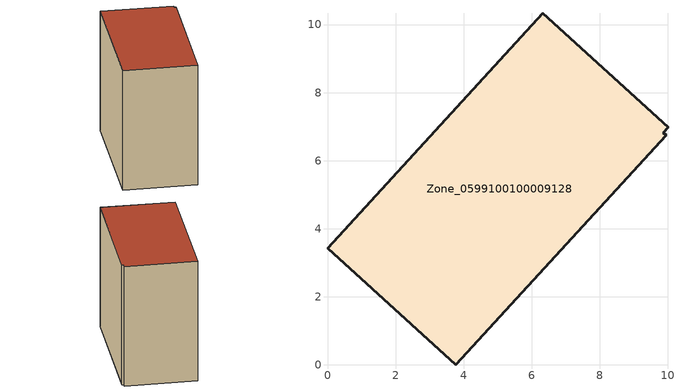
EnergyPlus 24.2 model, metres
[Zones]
Zone_0599100100009128
 floor ground (C_G): 9.96,6.75 3.77,0 0,3.43 6.33,10.34 10.01,6.98 9.87,6.83 z3.26
 wall outside (C_F): 0,3.43 3.77,0 9.96,6.75 9.87,6.83 10.01,6.98 6.33,10.34 0,3.43 z3.26:12.09
 roof outside (C_R): 3.77,0 9.96,6.75 9.87,6.83 10.01,6.98 6.33,10.34 0,3.43 z12.09
[BUILDING]
Pand.0599100100009128: North Axis=0; Terrain=City; Loads Convergence Tolerance Value=0.04; Temperature Convergence Tolerance Value=0.4; Solar Distribution=FullExterior; Maximum Number of Warmup Days=25; Minimum Number of Warmup Days=1
[Site:Location]
Rotterdam.The.Hague.AP_ZH_NLD Design_Conditions: Latitude=51.96; Longitude=4.45; Time Zone=1; Elevation=-4.5
[SITE:GROUNDTEMPERATURE:BUILDINGSURFACE]
18, 18, 18, 18, 18, 18, 18, 18, 18, 18, 18, 18
[MATERIAL] Thermal Absorptance=0.9; Solar Absorptance=0.7; Visible Absorptance=0.7
Name | Roughness | Thickness | Conductivity | Density | Specific Heat
G.TC.2015-2018 | MediumSmooth | 0.15 | 0.0428571 | 540 | 1210
F.TC.2015-2018 | Rough | 0.3 | 0.0666667 | 1920 | 840
R.TC.2015-2018 | MediumRough | 0.2 | 0.0333333 | 1500 | 1000
[CONSTRUCTION]
C_G: G.TC.2015-2018
C_F: F.TC.2015-2018
C_R: R.TC.2015-2018
[ZONE]
Zone_0599100100009128: Type=1; Multiplier=1; Ceiling Height=Autocalculate; Volume=Autocalculate; Floor Area=autocalculate; Part of Total Floor Area=Yes
[ZONEINFILTRATION:DESIGNFLOWRATE]
Infil_Zone_0599100100009128: Zone or ZoneList or Space or SpaceList=Zone_0599100100009128; Schedule=AlwaysOn; Design Flow Rate Calculation Method=Flow/Area; Flow Rate per Floor Area=0.0015; Constant Term Coefficient=1; Temperature Term Coefficient=0; Velocity Term Coefficient=0; Velocity Squared Term Coefficient=0
[HVACTEMPLATE:ZONE:IDEALLOADSAIRSYSTEM]
Zone_0599100100009128: Maximum Heating Supply Air Temperature=50; Minimum Cooling Supply Air Temperature=13; Maximum Heating Supply Air Humidity Ratio=0.0156; Minimum Cooling Supply Air Humidity Ratio=0.0077; Heating Limit=NoLimit; Cooling Limit=NoLimit; Dehumidification Control Type=ConstantSensibleHeatRatio; Cooling Sensible Heat Ratio=0.7; Dehumidification Setpoint=60; Humidification Control Type=None; Humidification Setpoint=30; Outdoor Air Method=None; Outdoor Air Flow Rate per Person=0.00944; Outdoor Air Flow Rate per Zone Floor Area=0; Outdoor Air Flow Rate per Zone=0; Demand Controlled Ventilation Type=None; Outdoor Air Economizer Type=NoEconomizer; Heat Recovery Type=None; Sensible Heat Recovery Effectiveness=0.7; Latent Heat Recovery Effectiveness=0.65
[ZONECONTROL:THERMOSTAT]
ThermostatControl_Zone_0599100100009128: Zone or ZoneList=Zone_0599100100009128; Control Type Schedule=DualSetpointControlType; Control 1=Thermostat_Zone_0599100100009128; Temperature Difference Between Cutout And Setpoint=0
[THERMOSTATSETPOINT:DUALSETPOINT]
Thermostat_Zone_0599100100009128: Heating Setpoint Temperature Schedule=HeatingSetpoint_Zone_0599100100009128; Cooling Setpoint Temperature Schedule=CoolingSetpoint_Zone_0599100100009128
[SCHEDULE:COMPACT]
HeatingSetpoint_Zone_0599100100009128: Through: 12/31, For: AllDays, Until: 24:00, 21
CoolingSetpoint_Zone_0599100100009128: Through: 12/31, For: AllDays, Until: 24:00, 24
DualSetpointControlType: Through: 12/31, For: AllDays, Until: 24:00, 4
AlwaysOn: Through: 12/31, For: AllDays, Until: 24:00, 1
